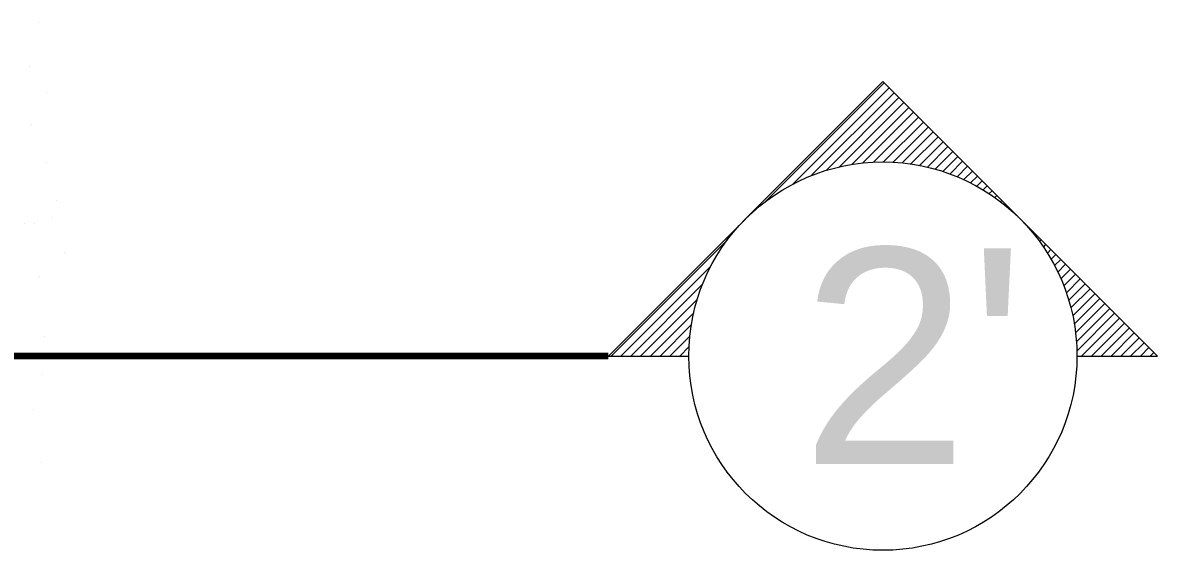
# Model space of a CAD drawing. Header units: metres. Extents: x 42 to 199, y -121 to 268.
# Drawn here: x 133.459 to 135.037, y -57.798 to -57.065 of the extents above; entities that cross this region are included whole.
import ezdxf
from ezdxf.enums import TextEntityAlignment as Align

# ---------------------------------------------------------------- set-up
doc = ezdxf.new("R2010")
doc.units = ezdxf.units.M
doc.header["$LTSCALE"] = 0.3
doc.linetypes.add('DASHDOT2', pattern=[0.5, 0.25, -0.125, 0, -0.125])
doc.layers.get('0').update_dxf_attribs({"color": 8})
for name, color, linetype, lineweight in [('A-AnnO-section lines', 8, 'Continuous', 18), ('A-LANDSCAPE', 8, 'Continuous', 5), ('DA HOUSE ARCH LAYOUT', 8, 'Continuous', 9)]:
    doc.layers.add(name, color=color, linetype=linetype, lineweight=lineweight)
doc.styles.get("Standard").update_dxf_attribs({"font": 'arial.ttf'})

# ---------------------------------------------------------------- blocks, each defined once
blk = doc.blocks.new('zw$CD40')
h = blk.add_hatch()
h.set_pattern_fill('ANSI31', color=8, scale=0.00077108, style=0)
h.set_pattern_definition([(45, (2.80108964, 1.68303136), (-6.81544715e-05, 6.81544715e-05), [])])
h.paths.add_polyline_path([(0.043944, 0.006515), (0.042036, 0.004607, -0.414214), (0.045853, 0.004607)])
h.paths.add_polyline_path([(0.042036, 0.004607), (0.040128, 0.002699), (0.041245, 0.002699, -0.198912)])
h.paths.add_polyline_path([(0.045853, 0.004607, -0.198912), (0.046643, 0.002699), (0.047761, 0.002699)])
at = {"color": 8}
for p, q in [((0.040128, 0.002699), (0.043944, 0.006515)), ((0.047761, 0.002699), (0.043944, 0.006515)), ((0.040128, 0.002699), (0.041245, 0.002699)), ((0.046643, 0.002699), (0.047761, 0.002699))]:
    blk.add_line(p, q, dxfattribs=at)
at = {"color": 8, "linetype": 'DASHDOT2', "ltscale": 0.3, "const_width": 0.0000907}
blk.add_lwpolyline([(0.040128, 0.002699), (0.003069, 0.002699)], dxfattribs=at)
at = {"color": 8}
blk.add_circle((0.043944, 0.002699), 0.002699, dxfattribs=at)
blk.add_attdef("A'", text='', height=0.003, dxfattribs=at).set_placement((0.04437, 0.002721), align=Align.MIDDLE)
blk = doc.blocks.new('SECTION LINES')
at = {"layer": 'A-AnnO-section lines', "color": 8}
ref = blk.add_blockref('zw$CD40', (130.2605, -57.7984, -28.1122), dxfattribs=dict(at, xscale=100, yscale=100, zscale=100, rotation=359.9999999999997))
ref.add_attrib("A'", "2'", dxfattribs={"layer": '0', "height": 0.3}).set_placement((134.6975, -57.5264, -28.1122), align=Align.MIDDLE)
blk = doc.blocks.new('MUSTER_0')
at = {"color": 8, "linetype": 'Continuous', "transparency": 33554585}
for p, q in [((5.2638, -0.6818), (5.2638, -0.6818)), ((5.0813, -0.7438), (5.0813, -0.7438)), ((5.1598, -0.7358), (5.1598, -0.7358)), ((4.9993, -0.7658), (4.9993, -0.7658)), ((4.8113, -0.7838), (4.8113, -0.7838)), ((4.8793, -0.8188), (4.8793, -0.8188)), ((4.7078, -0.8393), (4.7078, -0.8393)), ((4.7478, -0.8353), (4.7478, -0.8353)), ((4.7723, -0.8678), (4.7723, -0.8678)), ((4.6353, -0.8868), (4.6353, -0.8868)), ((4.7803, -0.8888), (4.7803, -0.8888)), ((4.4903, -0.9373), (4.4903, -0.9373)), ((4.5683, -0.9448), (4.5683, -0.9448)), ((4.4473, -0.9908), (4.4473, -0.9908)), ((4.3508, -1.0043), (4.3508, -1.0043))]:
    blk.add_line(p, q, dxfattribs=at)
blk = doc.blocks.new('DA HOUSE ARCH LAYOUT')
at = {"layer": 'A-AnnO-section lines', "color": 8, "ltscale": 0.25}
blk.add_blockref('SECTION LINES', (-97.1462, 60.628), dxfattribs=at)
at = {"layer": 'A-LANDSCAPE', "color": 8, "lineweight": 35, "transparency": 33554457, "xscale": 0.6306893141900022, "yscale": 0.6306893141900022, "zscale": 0.6306893141900022, "rotation": 251.0061319040827}
blk.add_blockref('MUSTER_0', (37.8261, 5.9514), dxfattribs=at)

msp = doc.modelspace()

# ---------------------------------------------------------------- block references
at = {"layer": 'DA HOUSE ARCH LAYOUT'}
msp.add_blockref('DA HOUSE ARCH LAYOUT', (97.1462, -60.628), dxfattribs=at)

doc.saveas('drawing.dxf')
